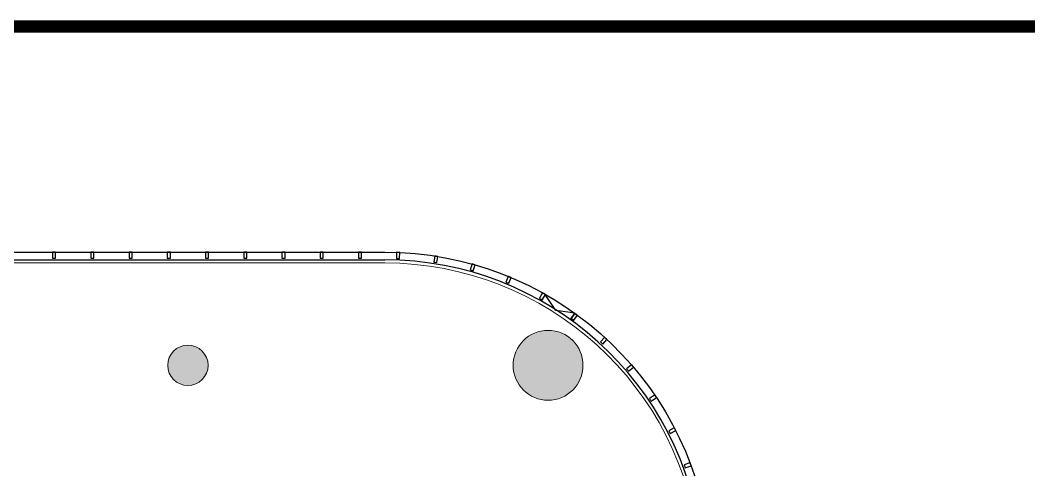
# Model space of a CAD drawing. Header units: millimetres. Extents: x 285006 to 3037698, y -2820855 to 192241.
# Drawn here: x 322630 to 355118, y 177779 to 192241 of the extents above; entities that cross this region are included whole.
import ezdxf

# ---------------------------------------------------------------- set-up
doc = ezdxf.new("R2010")
doc.units = ezdxf.units.MM
for name, color, linetype, lineweight in [('01-Dimension', 7, 'Continuous', 5), ('01-Wall Hatch', 9, 'Continuous', 5), ('AST-A2', 7, 'Continuous', 5), ('WINDOW-1500$0$AFL-A1', 7, 'Continuous', 5)]:
    doc.layers.add(name, color=color, linetype=linetype, lineweight=lineweight)

msp = doc.modelspace()

# ---------------------------------------------------------------- hatches: boundary and pattern name
at = {"layer": '01-Wall Hatch'}
h = msp.add_hatch(color=256, dxfattribs=at)
edge = h.paths.add_edge_path()
edge.add_arc((303483.1, 167650.2), 750, 0, 360)
edge = h.paths.add_edge_path()
edge.add_arc((307053.1, 172500.2), 750, 0, 360)
edge = h.paths.add_edge_path()
edge.add_arc((316433.1, 181140.2), 1125, 0, 360)
edge = h.paths.add_edge_path()
edge.add_arc((328033.1, 181140.2), 650, 0, 360)
edge = h.paths.add_edge_path()
edge.add_arc((339633.1, 181140.2), 1125, 0, 360)
edge = h.paths.add_edge_path()
edge.add_arc((349013.1, 172500.2), 750, 0, 360)

# ---------------------------------------------------------------- linework, layer by layer
for p, q in [((321694.8, 184532.2), (334371.1, 184532.2)), ((339423.5, 183203.5), (339546.5, 183421.1)), ((340352.5, 182610.6), (340498.1, 182813.8))]:
    msp.add_line(p, q)
msp.add_lwpolyline([(311256.7, 175572.7, -0.3780877), (321694.8, 184782.2), (334371.1, 184782.2, -0.3780877), (344809.1, 175572.7, -1.1334008)], format="xyb")
for points in [[(323773.1, 184782.2), (323673.1, 184782.2), (323673.1, 184582.2), (323773.1, 184582.2)], [(325004.5, 184782.2), (324904.5, 184782.2), (324904.5, 184582.2), (325004.5, 184582.2)], [(326235.9, 184782.2), (326135.9, 184782.2), (326135.9, 184582.2), (326235.9, 184582.2)], [(327467.2, 184782.2), (327367.2, 184782.2), (327367.2, 184582.2), (327467.2, 184582.2)], [(328698.6, 184782.2), (328598.6, 184782.2), (328598.6, 184582.2), (328698.6, 184582.2)], [(329930, 184782.2), (329830, 184782.2), (329830, 184582.2), (329930, 184582.2)], [(331161.4, 184782.2), (331061.4, 184782.2), (331061.4, 184582.2), (331161.4, 184582.2)], [(332392.7, 184782.2), (332292.7, 184782.2), (332292.7, 184582.2), (332392.7, 184582.2)], [(333624.1, 184782.2), (333524.1, 184782.2), (333524.1, 184582.2), (333624.1, 184582.2)], [(333624.1, 184782.2), (333524.1, 184782.2), (333524.1, 184582.2), (333624.1, 184582.2)]]:
    msp.add_lwpolyline(points, close=True)
for points in [[(334855.3, 184771.1, 0.0023764), (334755.4, 184775.2), (334747.1, 184575.4, -0.0024225), (334847, 184571.2)], [(336079.2, 184642.6, 0.0023764), (335980.5, 184658.4), (335949, 184460.9, -0.0024225), (336047.7, 184445.1)], [(337279.8, 184372.1, 0.0023764), (337183.6, 184399.3), (337129.2, 184206.8, -0.0024225), (337225.4, 184179.6)], [(338440.6, 183963.2, 0.0023764), (338348.2, 184001.5), (338271.7, 183816.7, -0.0024225), (338364.1, 183778.4)], [(339545.7, 183421.6, 0.0023764), (339458.4, 183470.4), (339360.8, 183295.8, -0.0024225), (339448.1, 183247)], [(340579.9, 182754.6, 0.0023764), (340498.9, 182813.3), (340381.6, 182651.2, -0.0024225), (340462.6, 182592.6)], [(341529.2, 181971.4, 0.0023764), (341455.6, 182039.1), (341320.2, 181891.9, -0.0024225), (341393.8, 181824.2)], [(342380.5, 181082.7, 0.0023764), (342315.3, 181158.6), (342163.7, 181028.2, -0.0024225), (342228.9, 180952.3)], [(343122.2, 180100.7, 0.0023764), (343066.3, 180183.6), (342900.5, 180071.8, -0.0024225), (342956.4, 179988.9)], [(343744.2, 179038.7, 0.0023764), (343698.4, 179127.6), (343520.6, 179036, -0.0024225), (343566.4, 178947.1)], [(344202.7, 178005.1), (344015.5, 177934.8, -0.0024225), (344050.6, 177841.2), (344237.9, 177911.4, 0.0023764)]]:
    msp.add_lwpolyline(points, format="xyb", close=True)
msp.add_lwpolyline([(340498.1, 182813.8), (339888, 182907), (339543, 183423.1)])
msp.add_arc((334371.1, 174262.2), 10270, 6.08122, 90.00002)
at = {"layer": '01-Dimension', "const_width": 400}
msp.add_lwpolyline([(285205.8, 192041.1), (371535.9, 192041.1), (371535.9, 126367.5), (285205.8, 126367.5)], close=True, dxfattribs=at)
at = {"layer": 'AST-A2'}
for centre, radius in [((339633.1, 181140.2), 1125), ((328033.1, 181140.2), 650)]:
    msp.add_circle(centre, radius, dxfattribs=at)
at = {"layer": 'WINDOW-1500$0$AFL-A1'}
for points in [[(328033.1, 144728.2), (321695.1, 144728.2, -0.3857069), (311574.2, 153900.1, -0.8919594), (311574.2, 175260.3, -0.3857069), (321695.1, 184432.2), (328033.1, 184432.2)], [(328033.1, 144728.2), (334371.1, 144728.2, 0.3857069), (344492, 153900.1, 0.8919594), (344492, 175260.3, 0.3857069), (334371.1, 184432.2), (328033.1, 184432.2)]]:
    msp.add_lwpolyline(points, format="xyb", dxfattribs=at)

doc.saveas('drawing.dxf')
